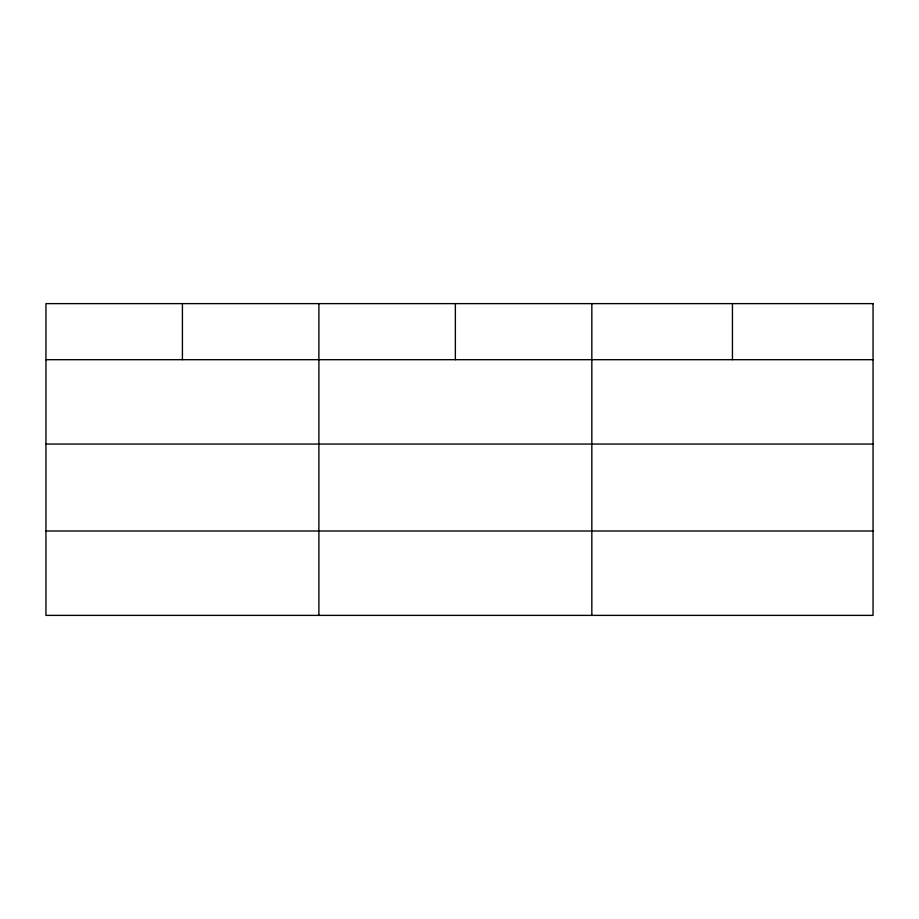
<?xml version="1.0" encoding="UTF-8"?>
<svg xmlns="http://www.w3.org/2000/svg" width="919" height="919" viewBox="0 0 919 919"><rect width="100%" height="100%" fill="white"/><g stroke="black" fill="none" stroke-linecap="round" stroke-linejoin="round"><path stroke-width="1.38" d="M45.95 359.685L873.05 359.685M45.95 444.061L873.05 444.061M45.95 530.998L873.05 530.998M732.443 303.615L732.443 359.685M591.836 303.615L591.836 615.385M455.364 303.615L455.364 359.685M318.893 303.615L318.893 615.385M182.422 303.615L182.422 359.685M873.05 303.615L45.95 303.615L45.95 615.385L873.05 615.385L873.05 303.615"/></g></svg>
